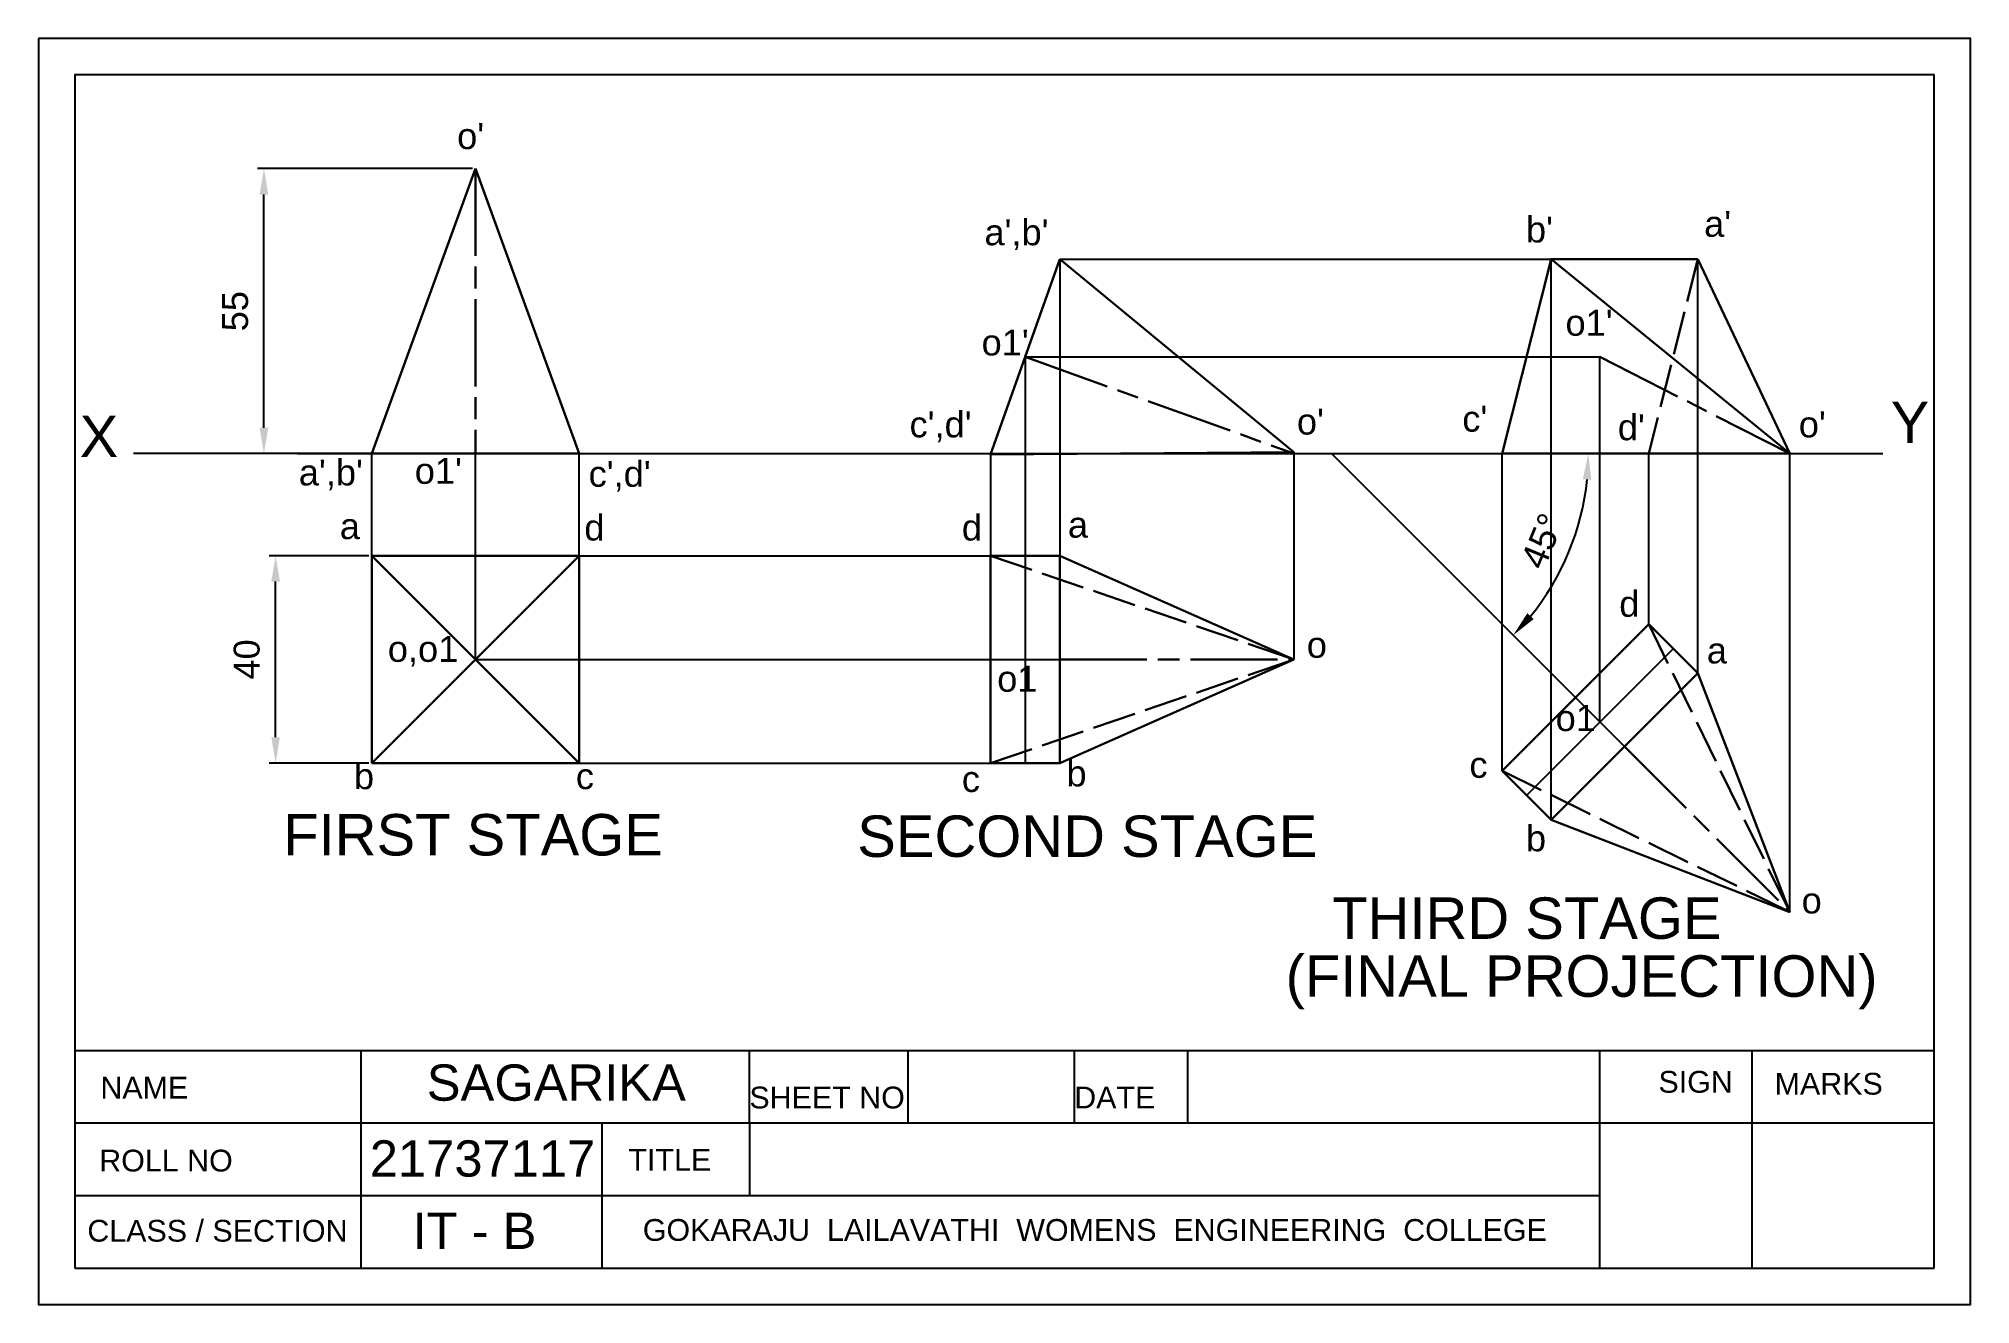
# Model space of a CAD drawing. Header units: millimetres. Extents: x 0 to 266, y 0 to 174.
import ezdxf

# ---------------------------------------------------------------- set-up
doc = ezdxf.new("R2010")
doc.units = ezdxf.units.MM
doc.linetypes.add('ACAD_ISO02W100', pattern=[15, 12, -3])
doc.linetypes.add('ACAD_ISO08W100', pattern=[36, 24, -3, 6, -3])
doc.styles.get("Standard").update_dxf_attribs({"font": 'arial.ttf'})
doc.dimstyles.new('ISO-25', dxfattribs={"dimtxt": 5, "dimasz": 5, "dimexe": 1.25, "dimexo": 0.625, "dimgap": 3, "dimtad": 1, "dimdec": 0, "dimtxsty": 'Standard', "dimcen": 2.5, "dimadec": 0, "dimazin": 0, "dimtfac": 1, "dimtdec": 0, "dimtmove": 0, "dimatfit": 3, "dimfxl": 1, "dimarcsym": 0})

# ---------------------------------------------------------------- blocks, each defined once
blk = doc.blocks.new('*D4')
at = {"color": 0, "lineweight": -2, "transparency": 16777216}
for p, q in [((45.49, 103.15), (31.76, 103.15)), ((32.66, 78.15), (32.66, 99.58)), ((45.49, 74.58), (31.76, 74.58))]:
    blk.add_line(p, q, dxfattribs=at)
at = {"color": 0, "transparency": 16777216}
for points in [[(32.06, 99.58), (33.25, 99.58), (32.66, 103.15)], [(32.06, 78.15), (33.25, 78.15), (32.66, 74.58)]]:
    blk.add_solid(points, dxfattribs=at)
at = {"layer": 'Defpoints', "color": 0, "transparency": 16777216}
for p in [(32.66, 103.15), (45.93, 103.15), (45.93, 74.58)]:
    blk.add_point(p, dxfattribs=at)
at = {"color": 0, "lineweight": 5, "transparency": 16777216, "insert": (28.69, 88.86), "char_height": 3.57, "attachment_point": 5, "rotation": 90}
blk.add_mtext('40', dxfattribs=at)
blk = doc.blocks.new('*D5')
at = {"color": 0, "lineweight": -2, "transparency": 16777216}
for p, q in [((59.77, 156.49), (30.16, 156.49)), ((31.05, 120.79), (31.05, 152.92)), ((59.77, 117.22), (30.16, 117.22))]:
    blk.add_line(p, q, dxfattribs=at)
at = {"color": 0, "transparency": 16777216}
for points in [[(30.45, 152.92), (31.64, 152.92), (31.05, 156.49)], [(30.45, 120.79), (31.64, 120.79), (31.05, 117.22)]]:
    blk.add_solid(points, dxfattribs=at)
at = {"layer": 'Defpoints', "color": 0, "transparency": 16777216}
for p in [(31.05, 156.49), (60.22, 156.49), (60.22, 117.22)]:
    blk.add_point(p, dxfattribs=at)
at = {"color": 0, "lineweight": 5, "transparency": 16777216, "insert": (27.09, 136.85), "char_height": 3.57, "attachment_point": 5, "rotation": 90}
blk.add_mtext('55', dxfattribs=at)
blk = doc.blocks.new('*D6')
at = {"color": 0, "lineweight": -2, "ltscale": 0.5, "transparency": 16777216}
blk.add_arc((178.15, 117.22), 35.41, 320.7804, 354.2196, dxfattribs=at)
at = {"color": 0, "ltscale": 0.5, "transparency": 16777216}
for points in [[(212.78, 113.68), (213.97, 113.62), (213.55, 117.22)], [(206.02, 94.43), (205.14, 95.23), (203.18, 92.18)]]:
    blk.add_solid(points, dxfattribs=at)
at = {"layer": 'Defpoints', "color": 0, "ltscale": 0.5, "transparency": 16777216}
for p in [(35.67, 117.22), (178.15, 117.22), (254.14, 117.22), (208.81, 99.51), (211.77, 83.6)]:
    blk.add_point(p, dxfattribs=at)
at = {"color": 0, "lineweight": 25, "ltscale": 0.5, "transparency": 16777216, "insert": (207.2, 105.18), "char_height": 3.57, "attachment_point": 5, "rotation": 67.5}
blk.add_mtext('45°', dxfattribs=at)
blk = doc.blocks.new('GOKARAJU3')
for p, q in [((5, 169.4), (5, 5)), ((261.19, 169.4), (5, 169.4)), ((261.19, 5), (261.19, 169.4)), ((5, 35), (261.19, 35)), ((44.39, 35), (44.39, 5)), ((97.94, 25), (97.94, 35)), ((119.76, 35), (119.76, 25)), ((142.7, 35), (142.7, 25)), ((158.32, 35), (158.32, 25)), ((215.08, 35), (215.08, 5)), ((236.07, 35), (236.07, 5)), ((5, 25), (261.19, 25)), ((77.59, 25), (77.59, 5)), ((97.94, 25), (97.94, 15)), ((5, 15), (215.08, 15)), ((5, 5), (261.19, 5))]:
    blk.add_line(p, q)
blk.add_lwpolyline([(0, 174.4), (0, 0), (266.19, 0), (266.19, 174.4)], close=True)
at = {"char_height": 3}
for s, width, insert, attachment_point in [('SIGN', 10.7612, (223.21, 32.16), 1), ('MARKS', 16.273, (239.22, 31.9), 1), ('NAME', 15.9424, (8.51, 31.36), 1), ('SHEET NO', 21.0026, (97.94, 30), 1), ('DATE', 14.9315, (142.7, 30), 1), ('ROLL NO', 20.6744, (8.35, 21.31), 1), ('TITLE', 14.1732, (81.27, 21.41), 1), ('CLASS / SECTION', 35.77, (6.71, 11.64), 1), ('GOKARAJU  LAILAVATHI  WOMENS  ENGINEERING  COLLEGE', 147.5066, (145.54, 10.23), 5)]:
    blk.add_mtext_dynamic_manual_height_columns(s, width=width, gutter_width=15, heights=[0], dxfattribs=dict(at, insert=insert, attachment_point=attachment_point))

msp = doc.modelspace()

# ---------------------------------------------------------------- linework, layer by layer
at = {"lineweight": 30}
for p, q in [((45.93, 117.22), (60.22, 156.49)), ((60.22, 156.49), (74.5, 117.22)), ((140.73, 144.02), (131.18, 117.1)), ((140.73, 144.02), (172.97, 117.44)), ((201.67, 117.22), (208.42, 144.02)), ((208.42, 144.02), (241.32, 117.22)), ((208.42, 144.02), (228.62, 144.02)), ((228.62, 144.02), (241.32, 117.22)), ((45.93, 117.22), (74.5, 117.22)), ((172.97, 117.44), (131.18, 117.1)), ((201.67, 117.22), (241.32, 117.22)), ((45.93, 103.15), (45.93, 74.58)), ((74.5, 103.15), (45.93, 103.15)), ((45.93, 74.58), (74.5, 103.15)), ((45.93, 103.15), (74.5, 74.58)), ((74.5, 74.58), (74.5, 103.15)), ((131.18, 103.15), (131.18, 74.58)), ((140.73, 103.15), (131.18, 103.15)), ((140.73, 103.15), (172.97, 88.86)), ((140.73, 74.58), (140.73, 103.15)), ((221.87, 93.7), (201.67, 73.5)), ((228.62, 86.95), (221.87, 93.7)), ((140.73, 74.58), (172.97, 88.86)), ((208.42, 66.75), (228.62, 86.95)), ((228.62, 86.95), (241.32, 54.05)), ((45.93, 74.58), (74.5, 74.58)), ((131.18, 74.58), (140.73, 74.58)), ((201.67, 73.5), (208.42, 66.75)), ((208.42, 66.75), (241.32, 54.05))]:
    msp.add_line(p, q, dxfattribs=at)
at = {"linetype": 'ACAD_ISO08W100', "lineweight": 30, "ltscale": 0.5}
for p, q in [((60.22, 156.49), (60.22, 117.22)), ((135.96, 130.56), (172.97, 117.22)), ((215.14, 130.56), (241.32, 117.22)), ((140.73, 88.86), (172.97, 88.86)), ((218.52, 76.85), (241.32, 54.05))]:
    msp.add_line(p, q, dxfattribs=at)
for p, q in [((140.73, 144.02), (140.73, 74.58)), ((140.73, 144.02), (228.62, 144.02)), ((208.42, 117.22), (208.42, 144.02)), ((228.62, 117.22), (228.62, 144.02)), ((135.96, 130.56), (135.96, 74.58)), ((135.96, 130.56), (215.14, 130.56)), ((205.03, 130.56), (215.14, 130.56)), ((215.14, 117.22), (215.14, 130.56)), ((35.67, 117.22), (254.14, 117.22)), ((45.93, 103.15), (45.93, 117.22)), ((60.22, 88.86), (60.22, 117.22)), ((74.5, 103.15), (74.5, 117.22)), ((172.97, 117.44), (172.97, 88.86)), ((201.67, 73.5), (201.67, 117.22)), ((208.42, 66.75), (208.42, 117.22)), ((208.42, 117.22), (208.42, 117.22)), ((215.14, 80.22), (215.14, 117.22)), ((221.87, 93.7), (221.87, 117.22)), ((228.62, 86.95), (228.62, 117.22)), ((241.32, 54.05), (241.32, 117.22)), ((131.18, 117.1), (131.18, 74.58)), ((74.5, 103.15), (140.73, 103.15)), ((135.96, 103.15), (135.96, 74.58)), ((60.22, 88.86), (74.5, 88.86)), ((74.5, 88.86), (140.73, 88.86)), ((123.73, 88.86), (140.73, 88.86)), ((225.24, 90.32), (205.04, 70.12)), ((211.77, 83.6), (218.52, 76.85)), ((74.5, 74.58), (140.73, 74.58))]:
    msp.add_line(p, q)
at = {"linetype": 'ACAD_ISO02W100', "lineweight": 30, "ltscale": 0.5}
for p, q in [((228.62, 144.02), (221.87, 117.22)), ((131.18, 103.15), (172.97, 88.86)), ((221.87, 93.7), (241.32, 54.05)), ((131.18, 74.58), (172.97, 88.86)), ((201.67, 73.5), (241.32, 54.05))]:
    msp.add_line(p, q, dxfattribs=at)
at = {"lineweight": 25, "ltscale": 0.5}
for p, q in [((30.16, 117.22), (13.06, 117.22)), ((211.77, 83.6), (178.15, 117.22))]:
    msp.add_line(p, q, dxfattribs=at)
at = {"linetype": 'Continuous'}
msp.add_lwpolyline([(5, 35), (261.19, 35), (261.19, 169.4), (5, 169.4)], close=True, dxfattribs=at)

# ---------------------------------------------------------------- block references
msp.add_blockref('GOKARAJU3', (0, 0))

# ---------------------------------------------------------------- texts
at = {"linetype": 'ACAD_ISO02W100', "lineweight": 30, "ltscale": 0.5}
for s, p in [("o'", (57.67, 159.19)), ("a',b'", (130.33, 145.93)), ("b'", (204.95, 146.32)), ("a'", (229.5, 147.1)), ("o1'", (210.4, 133.47)), ("o1'", (129.94, 130.75)), ("c',d'", (120.01, 119.46)), ("o'", (173.39, 119.85)), ("c'", (196.18, 120.24)), ("d'", (217.61, 119.07)), ("o'", (242.55, 119.46)), ("a',b'", (35.85, 112.84)), ("o1'", (51.83, 113.06)), ("c',d'", (75.79, 112.65)), ('a', (41.5, 105.44)), ('d', (75.2, 105.25)), ('d', (127.22, 105.25)), ('a', (141.83, 105.64)), ('d', (217.81, 94.74)), ('o,o1', (48.12, 88.53)), ('o', (174.75, 89.09)), ('a', (229.88, 88.31)), ('o1', (132.09, 84.42)), ('o1', (209.04, 79)), ('b', (43.45, 70.99)), ('b', (141.63, 71.38)), ('c', (197.16, 72.55)), ('c', (74.03, 70.99)), ('c', (127.22, 70.6)), ('b', (204.95, 62.43)), ('o', (242.94, 53.86))]:
    msp.add_text(s, height=3.57, dxfattribs=at).set_placement(p)
at = {"lineweight": 25, "ltscale": 0.5}
for s, height, p in [('X', 5.71, (5.65, 116.74)), ('Y', 5.71, (255.21, 118.69)), ('FIRST STAGE', 5.7127, (33.71, 61.85)), ('SECOND STAGE', 5.7127, (112.8, 61.65)), ('THIRD STAGE', 5.7127, (178.26, 50.36)), ('(FINAL PROJECTION)', 5.7127, (171.83, 42.38))]:
    msp.add_text(s, height=height, dxfattribs=at).set_placement(p)
for s, p in [('SAGARIKA', (53.48, 28.06)), ('21737117', (45.63, 17.6)), ('IT - B', (51.53, 7.63))]:
    msp.add_text(s, height=5).set_placement(p)

# ---------------------------------------------------------------- dimensions: what is measured, and where the dimension line sits
at = {"lineweight": 5}
for base, p1, p2, picture, middle in [((31.05, 156.49), (60.22, 117.22), (60.22, 156.49), '*D5', (27.09, 136.85)), ((32.66, 103.15), (45.93, 74.58), (45.93, 103.15), '*D4', (28.69, 88.86))]:
    dim = msp.add_linear_dim(base=base, p1=p1, p2=p2, angle=90, dimstyle='ISO-25', override={"dimscale": 0.714088, "dimlfac": 1.400388}, dxfattribs=at)
    dim.commit()
    dim.dimension.update_dxf_attribs({"geometry": picture, "text_midpoint": middle})
at = {"lineweight": 25, "ltscale": 0.5}
dim = msp.add_angular_dim_2l(base=(208.81, 99.51), line1=((35.67, 117.22), (254.14, 117.22)), line2=((211.77, 83.6), (178.15, 117.22)), dimstyle='ISO-25', override={"dimscale": 0.714088, "dimlfac": 1.400388}, dxfattribs=at)
dim.commit()
dim.dimension.update_dxf_attribs({"geometry": '*D6', "text_midpoint": (207.2, 105.18)})

doc.saveas('drawing.dxf')
